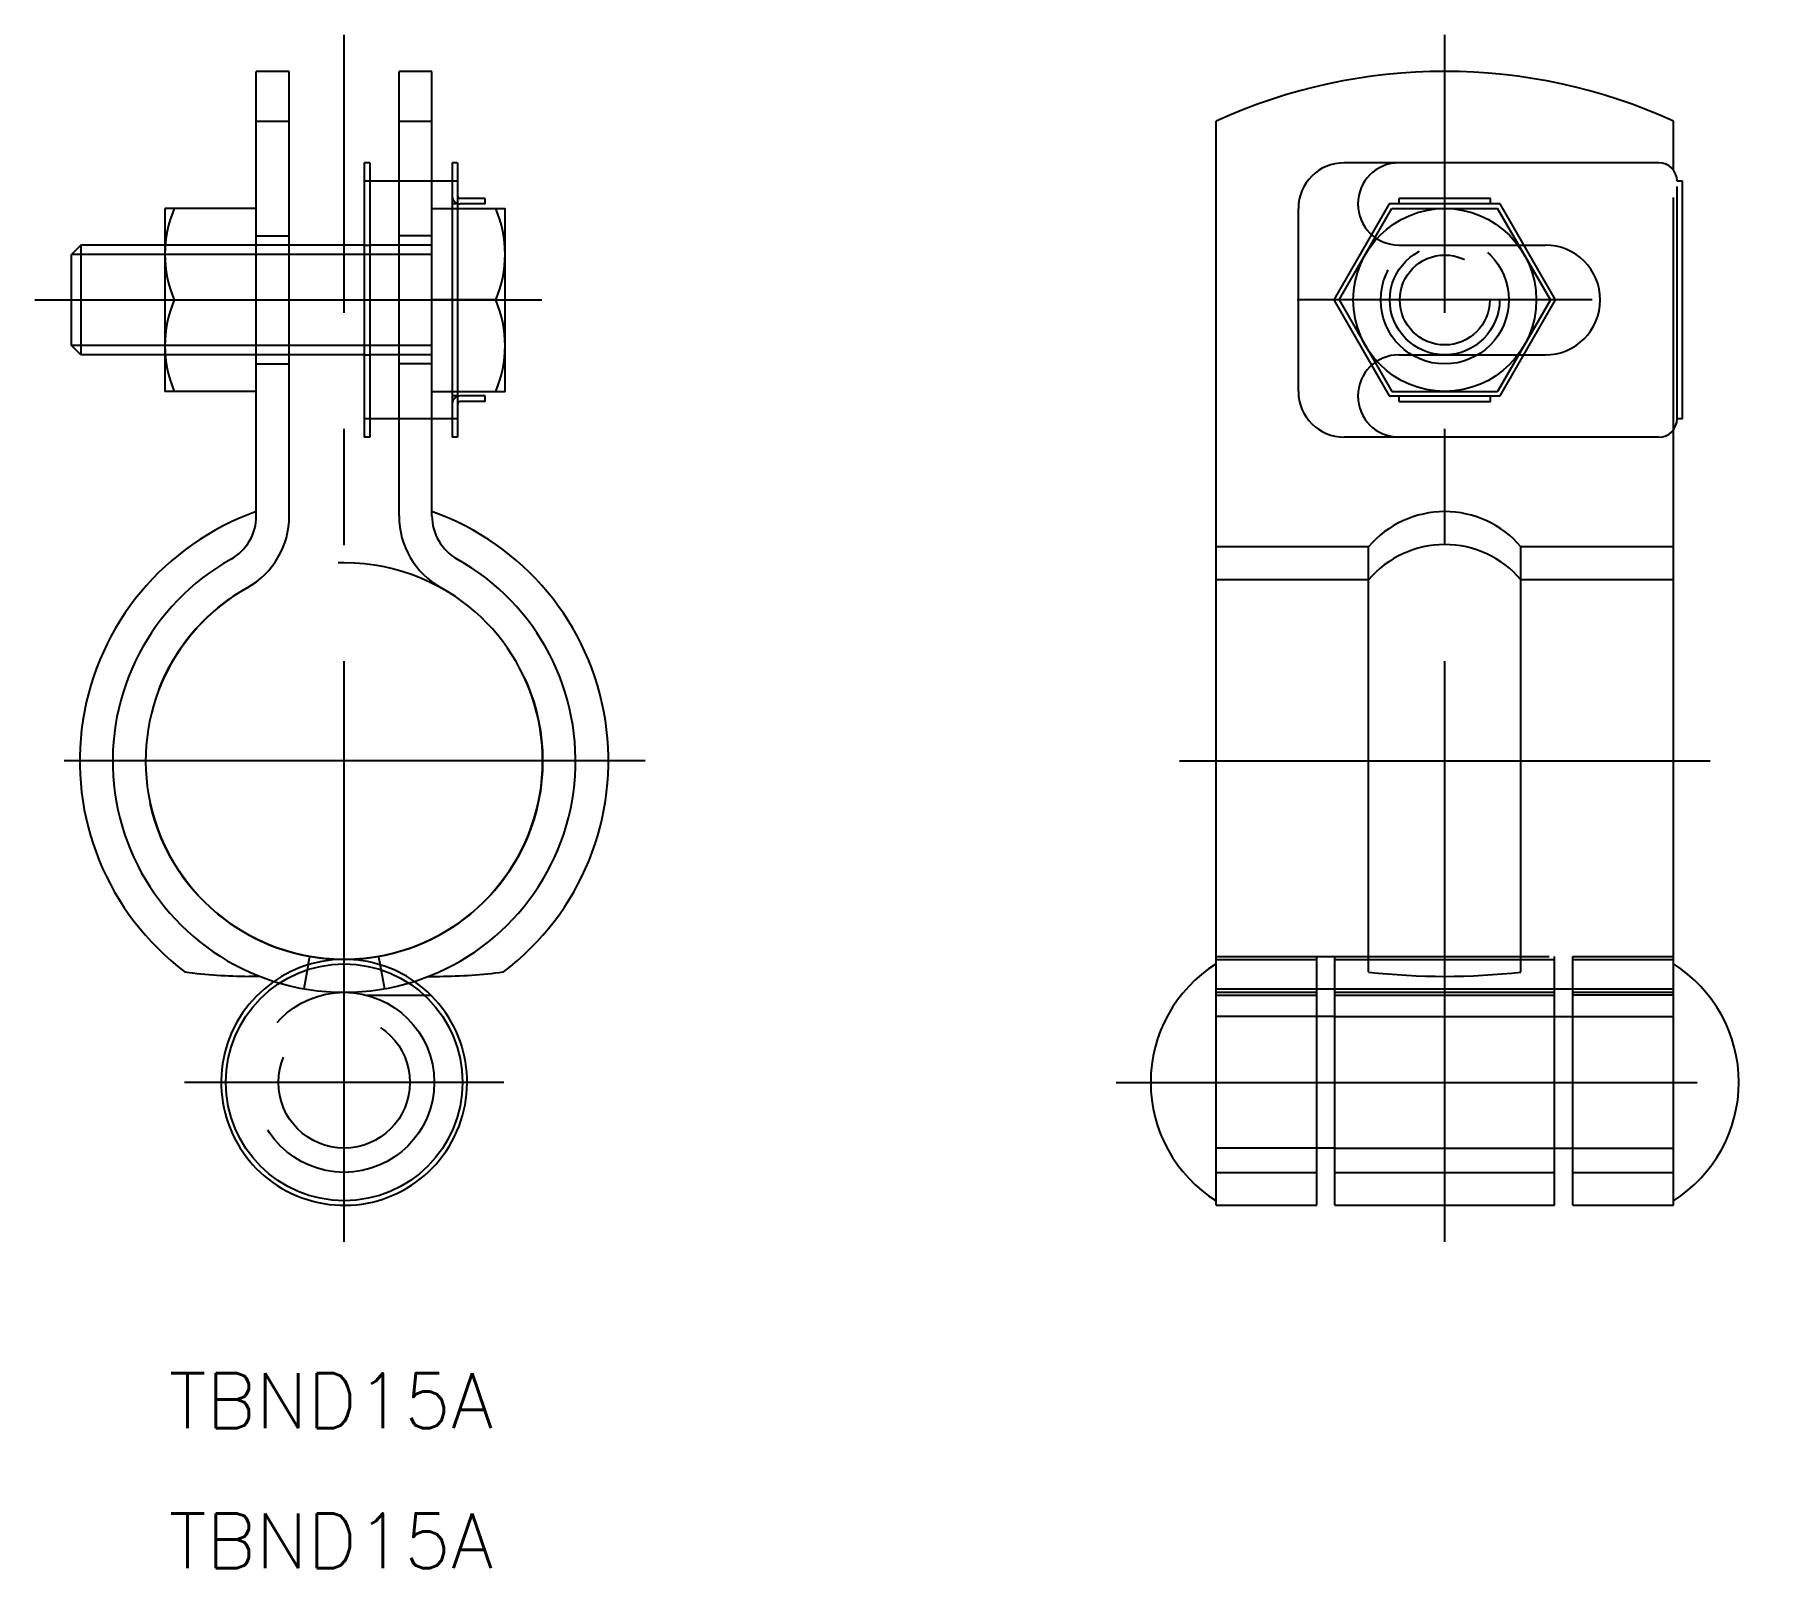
# Model space of a CAD drawing. Extents: x -16.9 to 78.1, y -44.1 to 39.7.
import ezdxf

# ---------------------------------------------------------------- set-up
doc = ezdxf.new("R2010")
doc.units = 0
for name, pattern in [('CENTER', [50.8, 31.75, -6.35, 6.35, -6.35]), ('DASHED', [19.05, 12.7, -6.35]), ('PHANTOM', [63.5, 31.75, -6.35, 6.35, -6.35, 6.35, -6.35])]:
    doc.linetypes.add(name, pattern=pattern)
doc.layers.get('0').update_dxf_attribs({"linetype": 'CONTINUOUS'})
doc.layers.add('CENTER', color=1, linetype='CENTER')
doc.styles.get("Standard").update_dxf_attribs({"font": 'txt.shx', "height": 3, "bigfont": 'bigfont.shx'})

msp = doc.modelspace()

# ---------------------------------------------------------------- linework, layer by layer
at = {"color": 7, "linetype": 'CONTINUOUS'}
for p, q in [((-4.8, 13.393), (-4.8, 37.704)), ((-3, 37.704), (-4.8, 37.704)), ((-3, 13.393), (-3, 37.704)), ((3, 13.393), (3, 37.704)), ((4.8, 37.704), (3, 37.704)), ((4.8, 13.393), (4.8, 37.704)), ((-4.8, 34.976), (-3, 34.976)), ((3, 34.976), (4.8, 34.976)), ((47.661, -24.296), (47.661, 34.976)), ((72.661, 32.304), (72.661, 34.976)), ((1.1, 32.704), (1.1, 28.204)), ((1.4, 32.704), (1.1, 32.704)), ((1.4, 32.704), (1.4, 28.204)), ((5.9, 32.704), (5.9, 17.704)), ((6.2, 32.704), (5.9, 32.704)), ((6.2, 32.704), (6.2, 17.704)), ((71.861, 32.704), (54.661, 32.704)), ((3, 31.704), (1.4, 31.704)), ((5.9, 31.704), (4.8, 31.704)), ((73.161, 31.704), (72.861, 31.704)), ((73.161, 18.704), (73.161, 31.704)), ((7.7, 30.754), (6.35, 30.754)), ((7.7, 30.454), (6.35, 30.454)), ((7.7, 30.454), (7.7, 30.754)), ((57.13, 30.454), (54.099, 25.204)), ((63.193, 30.454), (57.13, 30.454)), ((62.661, 30.754), (57.661, 30.754)), ((57.661, 30.454), (57.661, 30.754)), ((62.661, 30.454), (62.661, 30.754)), ((66.224, 25.204), (63.193, 30.454)), ((-9.8, 30.204), (-9.8, 20.204)), ((-4.8, 30.204), (-9.8, 30.204)), ((4.8, 30.204), (5.9, 30.204)), ((6.2, 30.204), (8.8, 30.204)), ((8.8, 20.204), (8.8, 30.204)), ((52.161, 20.204), (52.161, 30.204)), ((54.388, 25.204), (57.275, 30.204)), ((57.275, 30.204), (63.048, 30.204)), ((65.935, 25.204), (63.048, 30.204)), ((-14.396, 28.204), (-14.911, 27.689)), ((-14.911, 22.719), (-14.911, 27.689)), ((-9.8, 28.204), (-14.396, 28.204)), ((-14.396, 28.204), (-14.396, 22.204)), ((1.1, 28.204), (-3, 28.204)), ((1.1, 28.204), (1.4, 28.204)), ((3, 28.204), (1.4, 28.204)), ((-9.287, 25.204), (-4.8, 25.204)), ((5.9, 25.204), (4.8, 25.204)), ((8.287, 25.204), (6.2, 25.204)), ((54.099, 25.204), (57.13, 19.954)), ((54.388, 25.204), (57.275, 20.204)), ((65.935, 25.204), (63.048, 20.204)), ((63.193, 19.954), (66.224, 25.204)), ((-14.396, 22.204), (-14.911, 22.719)), ((-9.8, 22.204), (-14.396, 22.204)), ((1.1, 22.204), (-3, 22.204)), ((1.1, 22.204), (1.1, 17.704)), ((1.1, 22.204), (1.4, 22.204)), ((1.4, 22.204), (1.4, 17.704)), ((3, 22.204), (1.4, 22.204)), ((-4.8, 20.204), (-9.8, 20.204)), ((4.8, 20.204), (5.9, 20.204)), ((6.2, 20.204), (8.8, 20.204)), ((57.275, 20.204), (63.048, 20.204)), ((7.7, 19.954), (6.35, 19.954)), ((7.7, 19.654), (6.35, 19.654)), ((7.7, 19.654), (7.7, 19.954)), ((57.13, 19.954), (63.193, 19.954)), ((57.661, 19.654), (57.661, 19.954)), ((57.661, 19.654), (62.661, 19.654)), ((62.661, 19.654), (62.661, 19.954)), ((3, 18.704), (1.4, 18.704)), ((5.9, 18.704), (4.8, 18.704)), ((72.661, -24.296), (72.661, 18.104)), ((73.161, 18.704), (72.861, 18.704)), ((1.4, 17.704), (1.1, 17.704)), ((6.2, 17.704), (5.9, 17.704)), ((71.861, 17.704), (54.661, 17.704)), ((55.995, 11.704), (47.661, 11.704)), ((55.995, -11.54), (55.995, 11.704)), ((64.328, -11.54), (64.328, 11.704)), ((72.661, 11.704), (64.328, 11.704)), ((-1.965, -11.144), (-1.884, -10.685)), ((-4.616, -11.778), (-5.219, -11.778)), ((4.616, -11.778), (5.219, -11.778)), ((4.387, -12.813), (4.748, -12.813)), ((47.661, -12.813), (53.161, -12.813)), ((53.161, -12.458), (67.161, -12.458)), ((53.161, -24.296), (53.161, -12.458)), ((54.161, -24.296), (54.161, -12.458)), ((66.161, -24.296), (66.161, -12.458)), ((67.161, -24.296), (67.161, -12.458)), ((72.661, -12.813), (67.161, -12.813)), ((54.161, -13.978), (53.161, -13.978)), ((66.161, -13.978), (67.161, -13.978)), ((54.161, -21.168), (53.161, -21.168)), ((66.161, -21.168), (67.161, -21.168)), ((47.661, -24.296), (53.161, -24.296)), ((54.161, -24.296), (66.161, -24.296)), ((67.161, -24.296), (72.661, -24.296))]:
    msp.add_line(p, q, dxfattribs=at)
at = {"color": 3, "linetype": 'DASHED'}
for p, q in [((1.4, 31.704), (1.1, 31.704)), ((4.8, 31.704), (3, 31.704)), ((6.2, 31.704), (5.9, 31.704)), ((72.661, 18.104), (72.661, 32.304)), ((72.861, 18.704), (72.861, 31.704)), ((6.2, 30.454), (5.9, 30.454)), ((5.9, 30.204), (6.2, 30.204)), ((-4.8, 28.704), (-3, 28.704)), ((4.8, 28.704), (3, 28.704)), ((-3, 28.204), (-9.8, 28.204)), ((-3, 27.689), (-9.8, 27.689)), ((1.1, 28.204), (1.1, 22.204)), ((1.4, 28.204), (1.4, 22.204)), ((4.8, 28.204), (3, 28.204)), ((4.8, 27.689), (3, 27.689)), ((57.661, 28.204), (65.661, 28.204)), ((6.2, 25.204), (5.9, 25.204)), ((6.2, 25.204), (5.9, 25.204)), ((-3, 22.719), (-9.8, 22.719)), ((-3, 22.204), (-9.8, 22.204)), ((4.8, 22.719), (3, 22.719)), ((4.8, 22.204), (3, 22.204)), ((57.661, 22.204), (65.661, 22.204)), ((-4.8, 21.704), (-3, 21.704)), ((4.8, 21.704), (3, 21.704)), ((5.9, 20.204), (6.2, 20.204)), ((6.2, 19.954), (5.9, 19.954)), ((1.4, 18.704), (1.1, 18.704)), ((4.8, 18.704), (3, 18.704)), ((6.2, 18.704), (5.9, 18.704)), ((55.995, 9.904), (47.661, 9.904)), ((72.661, 9.904), (64.328, 9.904)), ((-1.965, -11.144), (-2.197, -12.458)), ((1.884, -10.685), (2.197, -12.458)), ((47.661, -10.685), (53.161, -10.685)), ((47.661, -10.85), (53.161, -10.85)), ((53.161, -12.458), (53.161, -10.685)), ((53.161, -10.685), (67.161, -10.685)), ((54.161, -12.458), (54.161, -10.685)), ((54.161, -10.85), (66.161, -10.85)), ((66.161, -12.458), (66.161, -10.685)), ((67.161, -12.458), (67.161, -10.685)), ((67.161, -10.685), (72.661, -10.685)), ((67.161, -10.85), (72.661, -10.85)), ((1.258, -12.813), (4.387, -12.813)), ((47.661, -12.458), (53.161, -12.458)), ((47.661, -12.65), (53.161, -12.65)), ((54.161, -12.65), (66.161, -12.65)), ((54.161, -12.813), (66.161, -12.813)), ((67.161, -12.458), (72.661, -12.458)), ((67.161, -12.65), (72.661, -12.65)), ((53.161, -13.978), (47.661, -13.978)), ((54.161, -13.978), (66.161, -13.978)), ((67.161, -13.978), (72.661, -13.978)), ((53.161, -21.168), (47.661, -21.168)), ((54.161, -21.168), (66.161, -21.168)), ((67.161, -21.168), (72.661, -21.168)), ((47.661, -22.496), (53.161, -22.496)), ((54.161, -22.496), (66.161, -22.496)), ((67.161, -22.496), (72.661, -22.496))]:
    msp.add_line(p, q, dxfattribs=at)
at = {"color": 3, "linetype": 'CONTINUOUS'}
for p, q in [((-9.8, 27.689), (-14.911, 27.689)), ((3, 27.689), (-3, 27.689)), ((-9.8, 22.719), (-14.911, 22.719)), ((3, 22.719), (-3, 22.719))]:
    msp.add_line(p, q, dxfattribs=at)
at = {"color": 7, "linetype": 'CONTINUOUS'}
for centre, radius in [((60.161, 25.204), 5), ((0, -17.573), 6.473)]:
    msp.add_circle(centre, radius, dxfattribs=at)
at = {"color": 3, "linetype": 'DASHED'}
for centre, radius in [((60.161, 25.204), 3.5), ((60.161, 25.204), 3), ((60.161, 25.204), 2.458), ((0, -17.573), 4.923), ((0, -17.573), 3.595)]:
    msp.add_circle(centre, radius, dxfattribs=at)
at = {"color": 3, "linetype": 'PHANTOM'}
msp.add_circle((0, 0), 10.85, dxfattribs=at)
at = {"color": 7, "linetype": 'CONTINUOUS'}
for centre, radius, start, end in [((60.161, 7.704), 30, 65.37568, 114.62432), ((54.661, 30.204), 2.5, 90, 180), ((71.861, 31.704), 1, 0, 90), ((6.35, 30.904), 0.15, 180, 270), ((6.35, 30.904), 0.45, 250.52878, 270), ((-3.45, 27.704), 6.35, 156.81504, 203.18496), ((2.45, 27.704), 6.35, 336.81504, 23.18496), ((-3.45, 22.704), 6.35, 156.81504, 203.18496), ((2.45, 22.704), 6.35, 336.81504, 23.18496), ((54.661, 20.204), 2.5, 180, 270), ((6.35, 19.504), 0.45, 90, 109.47122), ((6.35, 19.504), 0.15, 90, 180), ((71.861, 18.704), 1, 270, 0), ((0, 0), 14.45, 109.40114, 233), ((-7.5, 13.393), 2.7, 299.24856, 0), ((-7.5, 13.393), 4.5, 299.24856, 0), ((7.5, 13.393), 4.5, 180, 240.75144), ((0, 0), 14.45, 307, 70.59886), ((7.5, 13.393), 2.7, 180, 240.75144), ((60.161, 8.159), 5.471, 40.39428, 139.60572), ((0, 0), 12.65, 119.24856, 252.33551), ((0, 0), 12.65, 287.66449, 60.75144), ((0, 0), 10.85, 119.24856, 60.75144), ((0, -17.573), 6.723, 90, 55.18311), ((51.735, -17.573), 7.648, 122.18138, 237.81862), ((68.588, -17.573), 7.648, 302.18138, 57.81862), ((-5.041, 16.398), 28.176, 262.54554, 269.63692), ((5.041, 16.398), 28.176, 270.36308, 277.45446), ((60.161, 24.879), 36.657, 263.47333, 276.52667)]:
    msp.add_arc(centre, radius, start, end, dxfattribs=at)
at = {"color": 3, "linetype": 'DASHED'}
for centre, radius, start, end in [((57.661, 30.454), 2.25, 90, 270), ((6.35, 30.904), 0.45, 180, 250.52878), ((65.661, 25.204), 3, 270, 90), ((57.661, 19.954), 2.25, 90, 270), ((6.35, 19.504), 0.45, 109.47122, 180), ((60.161, 6.359), 5.471, 40.39428, 139.60572), ((0, -17.573), 6.723, 55.18311, 90), ((0, 0), 12.65, 252.33551, 287.66449)]:
    msp.add_arc(centre, radius, start, end, dxfattribs=at)
at = {"layer": 'CENTER', "color": 1, "linetype": 'CENTER'}
for p, q in [((0, -26.296), (0, 39.704)), ((60.161, -26.296), (60.161, 39.704)), ((-16.911, 25.204), (10.8, 25.204)), ((68.224, 25.204), (52.099, 25.204)), ((16.45, 0), (-16.45, 0)), ((45.661, 0), (74.661, 0)), ((8.723, -17.573), (-8.723, -17.573)), ((42.206, -17.573), (78.117, -17.573))]:
    msp.add_line(p, q, dxfattribs=at)

# ---------------------------------------------------------------- texts
at = {"color": 7, "linetype": 'CONTINUOUS'}
for p in [(-9.588, -36.483), (-9.588, -44.14)]:
    msp.add_text('TBND15A', height=3, dxfattribs=at).set_placement(p)

doc.saveas('drawing.dxf')
